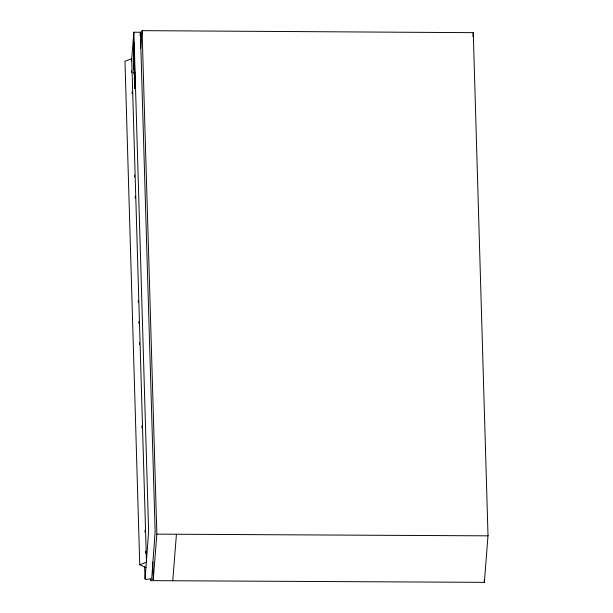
<?xml version="1.0" encoding="UTF-8"?>
<svg xmlns="http://www.w3.org/2000/svg" width="613" height="613" viewBox="0 0 613 613"><rect width="100%" height="100%" fill="white"/><g stroke="black" fill="none" stroke-linecap="round" stroke-linejoin="round"><path stroke-width="0.92" d="M133.519 44.427L133.534 48.12L133.826 42.19L133.887 47.86L133.626 44.435M133.534 48.12L133.826 42.19M134.285 62.672L134.393 61.43L134.209 67.361L134.27 63.078M134.99 80.234L134.783 79.429L135.036 84.31L134.891 79.429M133.573 50.481L133.856 44.496L133.68 50.481L133.55 45.691M134.285 63.89L134.347 68.587L134.086 63.675M134.331 74.464C133.833 78.211 134.845 57.867 134.301 70.288M134.201 73.828L134.178 70.625M134.63 84.77L134.553 85.782L134.967 79.92M134.753 85.184L134.707 81.529M133.78 47.86L133.841 44.749M134.393 61.43L134.347 67.101L134.17 63.959M134.745 83.291L134.745 88.326L134.615 86.372M134.745 88.326L134.699 86.287M134.699 77.874C134.975 59.239 133.826 96.425 134.668 69.56M133.657 48.09L133.542 47.078M134.193 67.116L134.255 65.783L134.101 66.319M134.454 82.203L134.86 75.882L134.653 82.28M133.718 42.19L133.718 43.431M134.906 84.809L134.967 85.529L135.036 84.31M133.718 57.07L133.933 48.067M134.124 58.633L134.27 55.975L133.856 61.683L134.078 53.032L133.895 59.438M133.718 45.753L133.764 45.055M134.109 67.33L134.301 63.76M134.538 85.36L134.952 81.713L134.638 84.173M133.772 52.986L134.017 50.787L133.619 53.676L133.795 53.025M134.347 68.587L134.163 69.598L134.009 67.062M134.477 66.633L134.377 73.169L134.17 72.319M134.837 81.705L134.822 82.855L134.952 81.713M488.009 535.532L484.362 582.35L150.415 580.641C152.936 576.251 144.599 581.768 144.959 578.036L144.622 566.558M131.496 61.4L133.826 32.236L140.385 32.198L155.143 531.578L151.664 579.254L153.296 579.262L156.851 534.145L142.078 30.65L473.259 32.658L488.025 535.839L156.851 534.145M133.787 59.438L134.017 56.526M133.933 64.465L134.224 59.492L134.14 64.449M134.048 64.465L134.193 57.086M134.285 64.993L134.515 63.99M134.27 73.169L134.653 68.901M134.4 74.786L134.431 75.506L134.737 71.828M134.362 79.031L134.63 77.016M134.592 77.866L134.745 75.882M134.661 84.946L134.799 83.958M134.638 88.326L134.791 83.261M140.063 35.516L140.385 32.198M140.668 48.504L142.078 30.65M172.766 580.756L176.429 534.245M472.96 36.435L473.259 32.658M134.14 67.951L134.14 69.721L134.308 69.246M133.902 50.787L133.749 52.205L134.017 50.787M133.856 61.683L134.224 59.492M145.089 579.055L148.614 531.548L133.887 32.19M139.749 564.749L146.484 562.205L131.711 58.71L124.975 61.254L139.749 564.749L146.055 567.592M133.603 43.837L133.596 44.243M133.435 46.243L133.68 50.481M133.879 62.48L134.147 65.783M134.278 61.43L134.469 62.419M134.531 65.468L134.362 62.419M134.393 66.426L134.469 66.932L134.078 66.725M134.255 72.648L134.377 73.169M150.446 579.063L150.415 580.641M484.278 579.477L484.362 582.35M152.79 562.029L153.296 579.262M134.078 53.032L134.27 55.975M133.826 45.753L133.887 47.86M133.856 52.205L133.879 52.994M131.481 70.794L131.534 72.709M132.094 91.85L132.155 93.766M134.538 175.134L134.599 177.042M135.159 196.191L135.212 198.106M138.224 300.523L138.277 302.439M138.837 321.587L138.898 323.503M139.458 342.644L139.511 344.56M141.902 425.92L141.955 427.836M144.959 530.26L145.02 532.176M145.58 551.317L145.633 553.232"/></g></svg>
